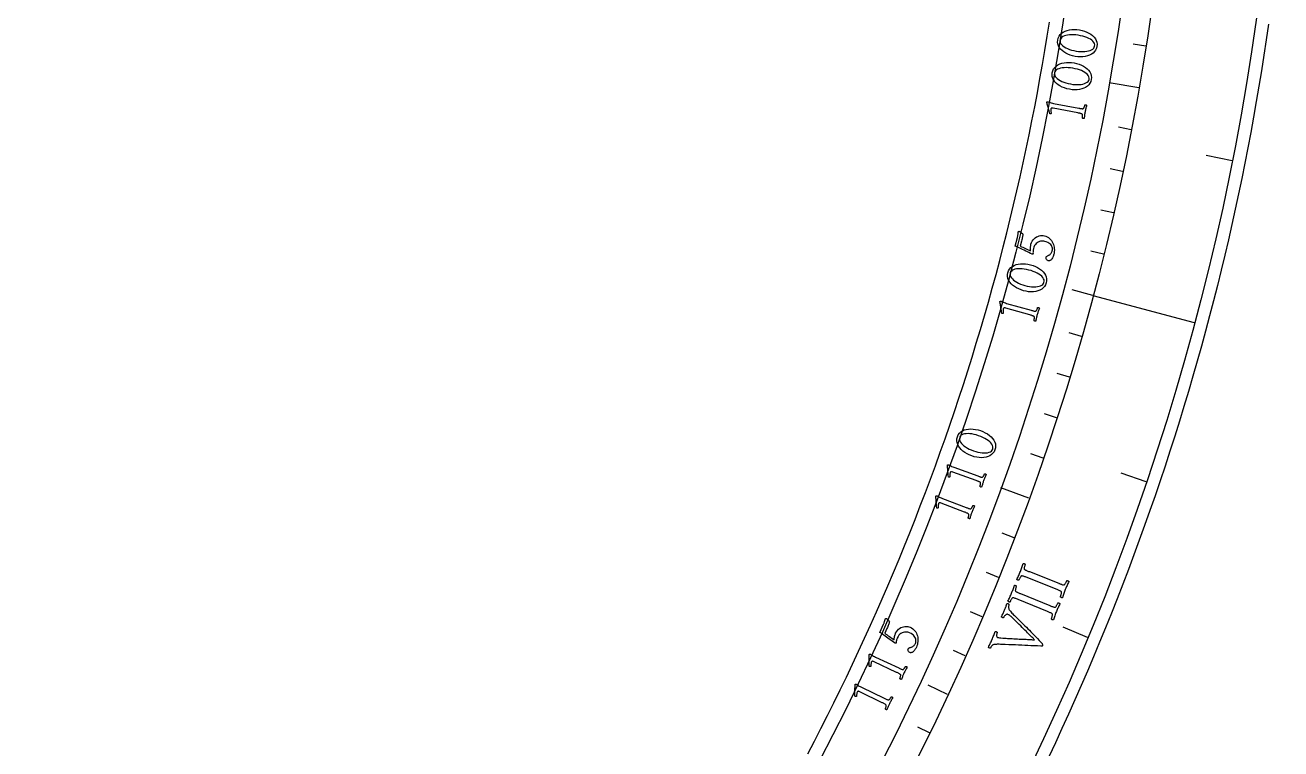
# Model space of a CAD drawing. Header units: millimetres. Extents: x -60 to 60, y -60 to 77.
# Drawn here: x 30.19 to 59.69, y -25.46 to -8.46 of the extents above; entities that cross this region are included whole.
import ezdxf

# ---------------------------------------------------------------- set-up
doc = ezdxf.new("R2010")
doc.units = ezdxf.units.MM
for name, color, linetype in [('CUT_INNER', 6, 'Continuous'), ('CUT_OUTER', 1, 'Continuous'), ('ENGRAVE', 7, 'Continuous'), ('ENGRAVE_FINE', 8, 'Continuous'), ('TEXT', 5, 'Continuous')]:
    doc.layers.add(name, color=color, linetype=linetype)

msp = doc.modelspace()

# ---------------------------------------------------------------- linework, layer by layer
at = {"layer": 'CUT_INNER'}
msp.add_lwpolyline([(48.5754, -25.5821), (48.7314, -25.2836), (48.8856, -24.9841), (49.038, -24.6837), (49.1885, -24.3823), (49.3372, -24.08), (49.4841, -23.7769), (49.629, -23.4728), (49.7721, -23.1678), (49.9133, -22.862), (50.0527, -22.5553), (50.1901, -22.2477), (50.3257, -21.9394), (50.4594, -21.6302), (50.5911, -21.3201), (50.721, -21.0093), (50.8489, -20.6977), (50.975, -20.3853), (51.0991, -20.0722), (51.2213, -19.7582), (51.3416, -19.4436), (51.4599, -19.1282), (51.5763, -18.8121), (51.6908, -18.4953), (51.8033, -18.1777), (51.9138, -17.8595), (52.0224, -17.5407), (52.1291, -17.2211), (52.2338, -16.9009), (52.3365, -16.5801), (52.4373, -16.2587), (52.536, -15.9366), (52.6328, -15.614), (52.7276, -15.2907), (52.8205, -14.9669), (52.9113, -14.6425), (53.0002, -14.3176), (53.087, -13.9921), (53.1719, -13.6661), (53.2547, -13.3396), (53.3356, -13.0126), (53.4144, -12.6851), (53.4912, -12.3571), (53.566, -12.0287), (53.6388, -11.6998), (53.7096, -11.3704), (53.7784, -11.0406), (53.8451, -10.7105), (53.9098, -10.3799), (53.9725, -10.0489), (54.0331, -9.7175), (54.0917, -9.3858), (54.1483, -9.0537), (54.2028, -8.7213), (54.2553, -8.3886)], dxfattribs=at)
at = {"layer": 'CUT_OUTER'}
msp.add_lwpolyline([(59.4035, -8.4395), (59.3506, -8.8038), (59.2955, -9.1678), (59.2381, -9.5315), (59.1785, -9.8948), (59.1167, -10.2577), (59.0526, -10.6203), (58.9863, -10.9824), (58.9178, -11.3441), (58.8471, -11.7054), (58.7742, -12.0663), (58.699, -12.4267), (58.6217, -12.7866), (58.5421, -13.1461), (58.4604, -13.505), (58.3764, -13.8635), (58.2902, -14.2214), (58.2019, -14.5788), (58.1113, -14.9357), (58.0186, -15.2919), (57.9237, -15.6476), (57.8266, -16.0028), (57.7273, -16.3573), (57.6258, -16.7112), (57.5222, -17.0645), (57.4164, -17.4171), (57.3085, -17.7691), (57.1984, -18.1204), (57.0861, -18.471), (56.9717, -18.8209), (56.8551, -19.1701), (56.7364, -19.5186), (56.6156, -19.8664), (56.4926, -20.2134), (56.3676, -20.5596), (56.2403, -20.9051), (56.111, -21.2498), (55.9796, -21.5937), (55.846, -21.9368), (55.7104, -22.279), (55.5726, -22.6204), (55.4328, -22.961), (55.2908, -23.3007), (55.1468, -23.6395), (55.0007, -23.9775), (54.8526, -24.3145), (54.7024, -24.6506), (54.5501, -24.9858), (54.3957, -25.32), (54.2394, -25.6533)], dxfattribs=at)
at = {"layer": 'ENGRAVE'}
for points in [[(56.3562, -9.9371), (55.6601, -9.8144)], [(55.2757, -14.8111), (54.788, -14.6804)], [(55.2757, -14.8111), (57.66, -15.4499)], [(53.7745, -19.5723), (53.1102, -19.3305)], [(51.864, -24.1846), (51.4064, -23.9712)]]:
    msp.add_lwpolyline(points, dxfattribs=at)
for radius in [59.694, 57.2256, 57.2256, 56.5187, 55.206]:
    msp.add_circle((0, 0), radius, dxfattribs=at)
at = {"layer": 'ENGRAVE_FINE'}
for points in [[(56.5211, -8.9521), (56.2218, -8.9047)], [(56.1742, -10.9192), (55.8768, -10.8614)], [(58.547, -11.6457), (57.9418, -11.5253)], [(55.9751, -11.8979), (55.6788, -11.8349)], [(55.7589, -12.873), (55.4637, -12.8048)], [(55.5258, -13.8441), (55.2318, -13.7708)], [(55.0088, -15.7735), (54.7176, -15.69)], [(54.7251, -16.7311), (54.4354, -16.6426)], [(54.4248, -17.6837), (54.1367, -17.5901)], [(54.1079, -18.6308), (53.8214, -18.5322)], [(56.526, -19.188), (55.9417, -18.9896)], [(53.4247, -20.5078), (53.1419, -20.3993)], [(53.0587, -21.4371), (52.7778, -21.3236)], [(52.6764, -22.3598), (52.3976, -22.2415)], [(55.1501, -22.8439), (54.5799, -22.6078)], [(52.2782, -23.2757), (52.0014, -23.1525)], [(51.434, -25.0861), (51.1617, -24.9533)]]:
    msp.add_lwpolyline(points, dxfattribs=at)
at = {"layer": 'TEXT'}
for points in [[(54.4522, -8.8109), (54.4638, -8.7636), (54.4827, -8.7215), (54.5087, -8.6845), (54.542, -8.6525), (54.5812, -8.6256), (54.6249, -8.6037), (54.6731, -8.5866), (54.7259, -8.5746), (54.7819, -8.5674), (54.8396, -8.565), (54.8992, -8.5675), (54.9604, -8.5747), (55.021, -8.5865), (55.0784, -8.6025), (55.1326, -8.6227), (55.1837, -8.647), (55.2302, -8.6752), (55.271, -8.7067), (55.3059, -8.7416), (55.3351, -8.7799), (55.3571, -8.821), (55.3705, -8.8647), (55.3753, -8.9109), (55.3715, -8.9597), (55.36, -9.0058), (55.3409, -9.0474), (55.3145, -9.0843), (55.2806, -9.1166), (55.2408, -9.144), (55.1966, -9.1665), (55.1479, -9.1839), (55.0948, -9.1963), (55.0386, -9.2037), (54.9808, -9.206), (54.9212, -9.2032), (54.86, -9.1953), (54.7996, -9.1828), (54.7424, -9.1662), (54.6883, -9.1455), (54.6376, -9.1208), (54.5913, -9.0923), (54.5509, -9.0606), (54.5165, -9.0256), (54.4878, -8.9873), (54.4663, -8.9464), (54.4532, -8.9034), (54.4485, -8.8582), (54.4522, -8.8109)], [(54.5059, -8.8122), (54.5047, -8.8413), (54.5107, -8.8695), (54.5238, -8.8968), (54.5442, -8.9231), (54.5706, -8.9481), (54.6021, -8.9714), (54.6386, -8.9931), (54.6802, -9.0131), (54.7258, -9.0311), (54.7745, -9.0466), (54.8261, -9.0596), (54.8809, -9.0701), (54.9355, -9.0776), (54.9883, -9.0819), (55.0393, -9.0828), (55.0885, -9.0804), (55.1347, -9.0749), (55.1765, -9.0665), (55.214, -9.0553), (55.2473, -9.0411), (55.275, -9.0241), (55.296, -9.0045), (55.3103, -8.9821), (55.318, -8.957), (55.3194, -8.9255), (55.3132, -8.8956), (55.2995, -8.8674), (55.2782, -8.8407), (55.2505, -8.8159), (55.2176, -8.7929), (55.1795, -8.7719), (55.1363, -8.7528), (55.0892, -8.7358), (55.0397, -8.7212), (54.9878, -8.7089), (54.9334, -8.6989), (54.8783, -8.6917), (54.8256, -8.6876), (54.7753, -8.6869), (54.7273, -8.6894), (54.6827, -8.6949), (54.6423, -8.7034), (54.6061, -8.7147), (54.5741, -8.7289), (54.5474, -8.7458), (54.5272, -8.7653), (54.5134, -8.7875), (54.5059, -8.8122)], [(54.3224, -9.5785), (54.3347, -9.5314), (54.3542, -9.4895), (54.3807, -9.4529), (54.4145, -9.4214), (54.454, -9.3951), (54.498, -9.3737), (54.5465, -9.3574), (54.5995, -9.3461), (54.6555, -9.3397), (54.7133, -9.3381), (54.7728, -9.3414), (54.834, -9.3495), (54.8944, -9.3622), (54.9515, -9.379), (55.0055, -9.3999), (55.0561, -9.425), (55.1023, -9.4538), (55.1426, -9.4859), (55.1771, -9.5213), (55.2057, -9.5599), (55.2271, -9.6014), (55.2399, -9.6453), (55.244, -9.6916), (55.2396, -9.7402), (55.2273, -9.7862), (55.2077, -9.8275), (55.1808, -9.8641), (55.1465, -9.8959), (55.1063, -9.9228), (55.0617, -9.9446), (55.0128, -9.9613), (54.9595, -9.973), (54.9033, -9.9796), (54.8454, -9.981), (54.7859, -9.9774), (54.7248, -9.9686), (54.6645, -9.9553), (54.6075, -9.9379), (54.5538, -9.9165), (54.5034, -9.891), (54.4576, -9.8618), (54.4176, -9.8295), (54.3837, -9.7941), (54.3556, -9.7554), (54.3347, -9.7142), (54.3222, -9.671), (54.3181, -9.6258), (54.3224, -9.5785)], [(54.3762, -9.5805), (54.3745, -9.6097), (54.3801, -9.638), (54.3929, -9.6654), (54.4128, -9.692), (54.4389, -9.7173), (54.47, -9.7411), (54.5062, -9.7633), (54.5475, -9.7839), (54.5929, -9.8025), (54.6413, -9.8187), (54.6928, -9.8324), (54.7474, -9.8437), (54.8019, -9.852), (54.8546, -9.857), (54.9056, -9.8587), (54.9549, -9.857), (55.0011, -9.8521), (55.0431, -9.8443), (55.0807, -9.8336), (55.1142, -9.8199), (55.1421, -9.8033), (55.1634, -9.784), (55.1781, -9.7618), (55.186, -9.7368), (55.1879, -9.7054), (55.1822, -9.6754), (55.1688, -9.6469), (55.1479, -9.62), (55.1206, -9.5948), (55.088, -9.5714), (55.0502, -9.5498), (55.0072, -9.5301), (54.9604, -9.5124), (54.9111, -9.4971), (54.8594, -9.4841), (54.8052, -9.4734), (54.7502, -9.4653), (54.6975, -9.4605), (54.6472, -9.4591), (54.5992, -9.4609), (54.5545, -9.4658), (54.514, -9.4737), (54.4776, -9.4845), (54.4455, -9.4982), (54.4186, -9.5148), (54.398, -9.534), (54.3839, -9.5559), (54.3762, -9.5805)], [(54.9209, -10.5231), (54.3465, -10.413), (54.3324, -10.4107), (54.3204, -10.4097), (54.3106, -10.4099), (54.3031, -10.4114), (54.2973, -10.4143), (54.2927, -10.4186), (54.2893, -10.4243), (54.2872, -10.4315), (54.2861, -10.4406), (54.286, -10.4522), (54.2869, -10.4662), (54.2887, -10.4826), (54.2909, -10.4992), (54.293, -10.5137), (54.2951, -10.5261), (54.2971, -10.5365), (54.2906, -10.5411), (54.2839, -10.544), (54.277, -10.5452), (54.2698, -10.5447), (54.2698, -10.5447), (54.2695, -10.5446), (54.269, -10.5445), (54.2684, -10.5444), (54.2658, -10.5437), (54.2638, -10.5428), (54.2624, -10.5416), (54.2617, -10.5401), (54.2541, -10.5089), (54.2464, -10.478), (54.2385, -10.4473), (54.2304, -10.4169), (54.2227, -10.3879), (54.2156, -10.3615), (54.2093, -10.3376), (54.2037, -10.3163), (54.1991, -10.2988), (54.1959, -10.286), (54.194, -10.2781), (54.1935, -10.2749), (54.194, -10.272), (54.1952, -10.2688), (54.1974, -10.2664), (54.2005, -10.2646), (54.2046, -10.2636), (54.2091, -10.2631), (54.2131, -10.2626), (54.2168, -10.2623), (54.22, -10.2621), (54.2222, -10.2629), (54.2287, -10.2652), (54.2394, -10.2691), (54.2546, -10.2746), (54.2738, -10.2808), (54.2968, -10.2871), (54.3238, -10.2933), (54.3546, -10.2995), (54.9423, -10.4109), (54.958, -10.4138), (54.9733, -10.4165), (54.9879, -10.4191), (55.0021, -10.4214), (55.0154, -10.4232), (55.0276, -10.4242), (55.0386, -10.4242), (55.0484, -10.4234), (55.0524, -10.4216), (55.0567, -10.4178), (55.0611, -10.4119), (55.0657, -10.404), (55.0702, -10.3948), (55.0743, -10.3854), (55.078, -10.3755), (55.0812, -10.3653), (55.084, -10.3557), (55.0863, -10.3475), (55.088, -10.3409), (55.0891, -10.3358), (55.0929, -10.3344), (55.0977, -10.3338), (55.1035, -10.3338), (55.1104, -10.3345), (55.1171, -10.3358), (55.1226, -10.3377), (55.1268, -10.3402), (55.1298, -10.3434), (55.1244, -10.3646), (55.1192, -10.3849), (55.1142, -10.4043), (55.1096, -10.4229), (55.1051, -10.4413), (55.1007, -10.4606), (55.0965, -10.4806), (55.0924, -10.5014), (55.0887, -10.5214), (55.0855, -10.5406), (55.0827, -10.5589), (55.0803, -10.5763), (55.0781, -10.594), (55.0757, -10.613), (55.0732, -10.6332), (55.0705, -10.6548), (55.0665, -10.6566), (55.0617, -10.6574), (55.0559, -10.6572), (55.0491, -10.6559), (55.0425, -10.654), (55.0371, -10.6519), (55.0328, -10.6495), (55.0298, -10.6469), (55.0306, -10.6417), (55.0315, -10.6349), (55.0324, -10.6265), (55.0334, -10.6165), (55.0341, -10.6058), (55.0343, -10.5953), (55.0339, -10.585), (55.0331, -10.5748), (55.0317, -10.5659), (55.0297, -10.5591), (55.0271, -10.5544), (55.0239, -10.5519), (55.0151, -10.5475), (55.0049, -10.5433), (54.9933, -10.5395), (54.9803, -10.536), (54.9663, -10.5326), (54.9518, -10.5294), (54.9366, -10.5262), (54.9209, -10.5231)], [(53.8215, -13.6103), (53.8339, -13.571), (53.8502, -13.5361), (53.8703, -13.5054), (53.8943, -13.479), (53.921, -13.4566), (53.9493, -13.4382), (53.9792, -13.4236), (54.0107, -13.4129), (54.0427, -13.4063), (54.0742, -13.4036), (54.1052, -13.405), (54.1356, -13.4104), (54.1702, -13.4211), (54.2022, -13.4351), (54.2314, -13.4526), (54.258, -13.4736), (54.2819, -13.4973), (54.3029, -13.523), (54.3212, -13.5507), (54.3367, -13.5804), (54.3494, -13.6116), (54.3592, -13.6437), (54.3662, -13.6767), (54.3704, -13.7107), (54.3717, -13.745), (54.3703, -13.779), (54.3661, -13.8127), (54.359, -13.846), (54.3548, -13.8604), (54.3492, -13.8763), (54.3421, -13.8937), (54.3336, -13.9125), (54.324, -13.9313), (54.3134, -13.9489), (54.3019, -13.9652), (54.2895, -13.9802), (54.2858, -13.9827), (54.2805, -13.9856), (54.2735, -13.9888), (54.265, -13.9923), (54.2557, -13.9953), (54.2466, -13.9968), (54.2377, -13.9968), (54.229, -13.9953), (54.215, -13.9905), (54.2029, -13.9838), (54.1929, -13.9752), (54.1849, -13.9648), (54.1791, -13.9534), (54.1759, -13.942), (54.1751, -13.9305), (54.1768, -13.919), (54.1817, -13.9058), (54.1889, -13.8948), (54.1986, -13.886), (54.2106, -13.8794), (54.2236, -13.8739), (54.2359, -13.8681), (54.2476, -13.862), (54.2587, -13.8557), (54.2707, -13.8475), (54.2814, -13.8379), (54.2909, -13.827), (54.299, -13.8146), (54.306, -13.8015), (54.312, -13.7882), (54.317, -13.7747), (54.321, -13.7611), (54.3244, -13.742), (54.3253, -13.7222), (54.3236, -13.7016), (54.3193, -13.6802), (54.3118, -13.6588), (54.3005, -13.6381), (54.2854, -13.6181), (54.2665, -13.5988), (54.2432, -13.5809), (54.2151, -13.5653), (54.1822, -13.5519), (54.1444, -13.5407), (54.1215, -13.5365), (54.0976, -13.5349), (54.0724, -13.536), (54.0462, -13.5398), (54.0198, -13.5468), (53.9944, -13.5575), (53.97, -13.5719), (53.9465, -13.5901), (53.9251, -13.6128), (53.9068, -13.6406), (53.8918, -13.6736), (53.8798, -13.7118), (53.8771, -13.7243), (53.8746, -13.739), (53.8725, -13.7558), (53.8706, -13.7749), (53.8694, -13.7937), (53.8691, -13.8099), (53.8698, -13.8235), (53.8714, -13.8345), (53.8704, -13.8365), (53.8687, -13.8382), (53.8662, -13.8396), (53.8629, -13.8407), (53.8592, -13.8414), (53.8556, -13.8416), (53.852, -13.8414), (53.8484, -13.8407), (53.8109, -13.8227), (53.7735, -13.8048), (53.7361, -13.7868), (53.6987, -13.7688), (53.6619, -13.7512), (53.6263, -13.7342), (53.5921, -13.7178), (53.5591, -13.702), (53.5282, -13.6874), (53.5003, -13.6743), (53.4753, -13.6629), (53.4532, -13.653), (53.505, -13.4487), (53.5084, -13.4344), (53.5115, -13.4198), (53.5142, -13.4049), (53.5167, -13.3898), (53.5188, -13.3751), (53.5205, -13.3617), (53.5218, -13.3495), (53.5226, -13.3385), (53.5232, -13.3294), (53.5237, -13.3229), (53.5239, -13.319), (53.524, -13.3177), (53.5269, -13.3148), (53.5296, -13.3121), (53.532, -13.3097), (53.5342, -13.3074), (53.5363, -13.3057), (53.5387, -13.3046), (53.5413, -13.3042), (53.544, -13.3046), (53.547, -13.3057), (53.5514, -13.3078), (53.5575, -13.3109), (53.5651, -13.3151), (53.5736, -13.3202), (53.5824, -13.3258), (53.5916, -13.3322), (53.601, -13.3392), (53.6103, -13.3466), (53.6186, -13.3543), (53.6262, -13.3623), (53.6329, -13.3705), (53.6306, -13.3858), (53.628, -13.4025), (53.625, -13.4207), (53.6216, -13.4402), (53.6176, -13.4614), (53.6129, -13.4842), (53.6073, -13.5087), (53.6008, -13.5348), (53.5713, -13.6514), (53.6014, -13.6658), (53.6317, -13.6802), (53.6624, -13.6947), (53.6933, -13.709), (53.724, -13.7234), (53.7538, -13.7376), (53.7829, -13.7517), (53.811, -13.7657), (53.8095, -13.7489), (53.8089, -13.73), (53.8093, -13.709), (53.8108, -13.6858), (53.8129, -13.663), (53.8154, -13.6427), (53.8183, -13.6252), (53.8215, -13.6103)], [(53.2809, -14.2766), (53.2972, -14.2307), (53.3203, -14.1907), (53.3499, -14.1565), (53.3863, -14.1281), (53.428, -14.1053), (53.4737, -14.0879), (53.5234, -14.0758), (53.5771, -14.0692), (53.6335, -14.0677), (53.6912, -14.0712), (53.7502, -14.0796), (53.8104, -14.0931), (53.8695, -14.1109), (53.925, -14.1326), (53.9769, -14.1582), (54.0252, -14.1876), (54.0686, -14.2203), (54.106, -14.2558), (54.1373, -14.2941), (54.1624, -14.335), (54.1801, -14.3782), (54.189, -14.4231), (54.1891, -14.4695), (54.1804, -14.5176), (54.1643, -14.5624), (54.1411, -14.6018), (54.1111, -14.6359), (54.0741, -14.6645), (54.0318, -14.6878), (53.9855, -14.7057), (53.9353, -14.7181), (53.8812, -14.7251), (53.8246, -14.7267), (53.7668, -14.7231), (53.7078, -14.7143), (53.6477, -14.7003), (53.5888, -14.6818), (53.5336, -14.6595), (53.482, -14.6334), (53.4339, -14.6036), (53.3908, -14.5706), (53.3539, -14.535), (53.3231, -14.4967), (53.2985, -14.4557), (53.2813, -14.4128), (53.2726, -14.3687), (53.2724, -14.3233), (53.2809, -14.2766)], [(53.3342, -14.2833), (53.3301, -14.3122), (53.3332, -14.3408), (53.3435, -14.3693), (53.361, -14.3975), (53.3848, -14.425), (53.4138, -14.4514), (53.4479, -14.4767), (53.4872, -14.5008), (53.5308, -14.5233), (53.5776, -14.5436), (53.6277, -14.5618), (53.6811, -14.5778), (53.7347, -14.5909), (53.7868, -14.6004), (53.8375, -14.6065), (53.8867, -14.6091), (53.9331, -14.6083), (53.9756, -14.6042), (54.0141, -14.5968), (54.0486, -14.5861), (54.0779, -14.572), (54.1008, -14.5545), (54.1173, -14.5337), (54.1274, -14.5096), (54.132, -14.4784), (54.1289, -14.448), (54.1181, -14.4185), (54.0996, -14.3899), (54.0746, -14.3623), (54.0442, -14.3362), (54.0084, -14.3114), (53.9673, -14.288), (53.9222, -14.2664), (53.8745, -14.2468), (53.824, -14.2293), (53.771, -14.2139), (53.7169, -14.2011), (53.6648, -14.1917), (53.6148, -14.1859), (53.5669, -14.1835), (53.5219, -14.1845), (53.4809, -14.1888), (53.4437, -14.1964), (53.4104, -14.2073), (53.3822, -14.2215), (53.3601, -14.2388), (53.3441, -14.2594), (53.3342, -14.2833)], [(53.7948, -15.2697), (53.2322, -15.11), (53.2182, -15.1065), (53.2064, -15.1044), (53.1967, -15.1038), (53.189, -15.1046), (53.183, -15.107), (53.178, -15.1108), (53.1742, -15.1163), (53.1714, -15.1233), (53.1696, -15.1323), (53.1685, -15.1438), (53.1681, -15.1578), (53.1685, -15.1743), (53.1692, -15.191), (53.1701, -15.2056), (53.1711, -15.2182), (53.1721, -15.2287), (53.1653, -15.2328), (53.1584, -15.2351), (53.1514, -15.2356), (53.1443, -15.2345), (53.1442, -15.2344), (53.1439, -15.2344), (53.1435, -15.2342), (53.1429, -15.2341), (53.1403, -15.2332), (53.1385, -15.232), (53.1372, -15.2307), (53.1366, -15.2292), (53.1317, -15.1975), (53.1267, -15.166), (53.1216, -15.1347), (53.1162, -15.1037), (53.111, -15.0742), (53.1062, -15.0472), (53.102, -15.0229), (53.0983, -15.0012), (53.0953, -14.9833), (53.0932, -14.9703), (53.092, -14.9623), (53.0917, -14.9591), (53.0925, -14.9563), (53.094, -14.9532), (53.0963, -14.9509), (53.0996, -14.9494), (53.1038, -14.9488), (53.1083, -14.9487), (53.1124, -14.9486), (53.116, -14.9486), (53.1193, -14.9486), (53.1214, -14.9496), (53.1276, -14.9525), (53.138, -14.9573), (53.1526, -14.9641), (53.1712, -14.972), (53.1937, -14.9802), (53.2199, -14.9887), (53.2501, -14.9976), (53.8259, -15.1598), (53.8413, -15.1641), (53.8562, -15.1681), (53.8706, -15.1719), (53.8845, -15.1755), (53.8976, -15.1785), (53.9096, -15.1805), (53.9206, -15.1815), (53.9305, -15.1815), (53.9346, -15.1801), (53.9392, -15.1766), (53.9441, -15.1712), (53.9494, -15.1637), (53.9546, -15.155), (53.9595, -15.1459), (53.9641, -15.1364), (53.9682, -15.1265), (53.9719, -15.1172), (53.9748, -15.1092), (53.9771, -15.1028), (53.9786, -15.0978), (53.9825, -15.0968), (53.9874, -15.0965), (53.9932, -15.0971), (54, -15.0983), (54.0066, -15.1002), (54.0118, -15.1026), (54.0158, -15.1055), (54.0185, -15.1089), (54.0113, -15.1296), (54.0043, -15.1494), (53.9977, -15.1683), (53.9914, -15.1863), (53.9854, -15.2043), (53.9793, -15.2231), (53.9734, -15.2427), (53.9675, -15.263), (53.9621, -15.2827), (53.9572, -15.3015), (53.9528, -15.3195), (53.9489, -15.3367), (53.9452, -15.3541), (53.9412, -15.3727), (53.9369, -15.3927), (53.9323, -15.4139), (53.9282, -15.4154), (53.9233, -15.4158), (53.9175, -15.4151), (53.9109, -15.4132), (53.9045, -15.4108), (53.8993, -15.4082), (53.8953, -15.4054), (53.8924, -15.4025), (53.8937, -15.3974), (53.8952, -15.3908), (53.8969, -15.3825), (53.8987, -15.3726), (53.9003, -15.362), (53.9014, -15.3515), (53.902, -15.3412), (53.902, -15.3311), (53.9014, -15.322), (53.9, -15.315), (53.8979, -15.3102), (53.8949, -15.3074), (53.8865, -15.3022), (53.8766, -15.2972), (53.8654, -15.2924), (53.8528, -15.2877), (53.8392, -15.2832), (53.825, -15.2787), (53.8102, -15.2742), (53.7948, -15.2697)], [(52.0949, -18.1326), (52.1146, -18.088), (52.1405, -18.0498), (52.1726, -18.0179), (52.2109, -17.9922), (52.2541, -17.9725), (52.301, -17.9585), (52.3515, -17.9501), (52.4056, -17.9474), (52.4619, -17.95), (52.5192, -17.9577), (52.5774, -17.9704), (52.6365, -17.9882), (52.6941, -18.0104), (52.7479, -18.0361), (52.7977, -18.0654), (52.8438, -18.0982), (52.8847, -18.134), (52.9194, -18.1722), (52.9477, -18.2126), (52.9698, -18.2553), (52.9843, -18.2997), (52.9899, -18.345), (52.9867, -18.3914), (52.9745, -18.4387), (52.9551, -18.4822), (52.9291, -18.5198), (52.8967, -18.5516), (52.8577, -18.5775), (52.8137, -18.5976), (52.7663, -18.612), (52.7153, -18.6207), (52.6609, -18.6237), (52.6043, -18.6212), (52.5469, -18.6134), (52.4888, -18.6003), (52.4298, -18.5819), (52.3725, -18.5592), (52.319, -18.5329), (52.2694, -18.5031), (52.2237, -18.4699), (52.1831, -18.4338), (52.1488, -18.3956), (52.121, -18.3551), (52.0994, -18.3125), (52.0854, -18.2685), (52.0799, -18.2238), (52.0831, -18.1785), (52.0949, -18.1326)], [(52.1477, -18.1432), (52.1414, -18.1717), (52.1424, -18.2005), (52.1506, -18.2296), (52.166, -18.259), (52.1877, -18.2882), (52.2147, -18.3167), (52.2469, -18.3443), (52.2844, -18.3713), (52.3262, -18.3969), (52.3714, -18.4206), (52.42, -18.4424), (52.4721, -18.4623), (52.5246, -18.4792), (52.5758, -18.4925), (52.6259, -18.5023), (52.6748, -18.5085), (52.7212, -18.5111), (52.7639, -18.5101), (52.8028, -18.5055), (52.838, -18.4973), (52.8682, -18.4854), (52.8923, -18.4697), (52.9103, -18.4502), (52.9222, -18.4268), (52.9291, -18.396), (52.9282, -18.3655), (52.9196, -18.3353), (52.9032, -18.3054), (52.8802, -18.2761), (52.8518, -18.2478), (52.818, -18.2205), (52.7787, -18.1941), (52.7353, -18.1693), (52.6891, -18.1462), (52.6401, -18.1251), (52.5883, -18.1059), (52.5353, -18.0891), (52.4841, -18.076), (52.4346, -18.0665), (52.387, -18.0607), (52.3421, -18.0584), (52.3008, -18.0597), (52.2632, -18.0645), (52.2292, -18.073), (52.2, -18.085), (52.1767, -18.1007), (52.1593, -18.1201), (52.1477, -18.1432)], [(52.5349, -19.1606), (51.9854, -18.9602), (51.9718, -18.9557), (51.9602, -18.9528), (51.9505, -18.9514), (51.9428, -18.9517), (51.9366, -18.9536), (51.9314, -18.9571), (51.9272, -18.9622), (51.9239, -18.969), (51.9214, -18.9778), (51.9195, -18.9892), (51.9181, -19.0032), (51.9172, -19.0196), (51.9167, -19.0364), (51.9165, -19.051), (51.9166, -19.0636), (51.9169, -19.0742), (51.9098, -19.0778), (51.9027, -19.0796), (51.8957, -19.0796), (51.8887, -19.0779), (51.8886, -19.0779), (51.8884, -19.0778), (51.8879, -19.0776), (51.8873, -19.0774), (51.8849, -19.0763), (51.8831, -19.0751), (51.8819, -19.0737), (51.8814, -19.0721), (51.8789, -19.0401), (51.8762, -19.0083), (51.8733, -18.9768), (51.8702, -18.9455), (51.8672, -18.9156), (51.8644, -18.8884), (51.862, -18.8639), (51.8599, -18.842), (51.8582, -18.8239), (51.857, -18.8108), (51.8564, -18.8026), (51.8564, -18.7994), (51.8574, -18.7967), (51.8591, -18.7937), (51.8616, -18.7916), (51.865, -18.7904), (51.8692, -18.7901), (51.8737, -18.7902), (51.8778, -18.7905), (51.8814, -18.7907), (51.8847, -18.791), (51.8867, -18.7921), (51.8927, -18.7955), (51.9027, -18.801), (51.9168, -18.8089), (51.9347, -18.8181), (51.9565, -18.8279), (51.9821, -18.8384), (52.0115, -18.8494), (52.5739, -19.0532), (52.589, -19.0587), (52.6036, -19.0638), (52.6176, -19.0687), (52.6312, -19.0732), (52.6441, -19.0771), (52.656, -19.08), (52.6668, -19.0818), (52.6767, -19.0826), (52.6809, -19.0815), (52.6857, -19.0783), (52.691, -19.0732), (52.6968, -19.0662), (52.7027, -19.0579), (52.7083, -19.0492), (52.7135, -19.04), (52.7183, -19.0305), (52.7227, -19.0214), (52.7262, -19.0137), (52.7289, -19.0074), (52.7308, -19.0025), (52.7348, -19.0019), (52.7396, -19.002), (52.7454, -19.0029), (52.752, -19.0047), (52.7585, -19.007), (52.7636, -19.0098), (52.7673, -19.013), (52.7698, -19.0166), (52.761, -19.0367), (52.7527, -19.0559), (52.7447, -19.0743), (52.7371, -19.0918), (52.7297, -19.1093), (52.7224, -19.1276), (52.715, -19.1467), (52.7076, -19.1666), (52.7008, -19.1858), (52.6945, -19.2042), (52.6888, -19.2218), (52.6837, -19.2386), (52.6787, -19.2557), (52.6733, -19.2741), (52.6676, -19.2936), (52.6615, -19.3145), (52.6573, -19.3157), (52.6524, -19.3157), (52.6467, -19.3145), (52.6402, -19.3122), (52.634, -19.3093), (52.629, -19.3063), (52.6252, -19.3033), (52.6226, -19.3002), (52.6242, -19.2952), (52.6262, -19.2887), (52.6284, -19.2805), (52.631, -19.2708), (52.6334, -19.2604), (52.6352, -19.25), (52.6366, -19.2398), (52.6374, -19.2296), (52.6374, -19.2206), (52.6365, -19.2135), (52.6347, -19.2085), (52.632, -19.2055), (52.6239, -19.1997), (52.6145, -19.194), (52.6037, -19.1884), (52.5914, -19.1828), (52.5782, -19.1773), (52.5643, -19.1717), (52.5499, -19.1662), (52.5349, -19.1606)], [(52.2592, -19.9001), (51.7127, -19.692), (51.6991, -19.6873), (51.6875, -19.6842), (51.6779, -19.6827), (51.6702, -19.6829), (51.664, -19.6847), (51.6587, -19.6881), (51.6544, -19.6932), (51.651, -19.6999), (51.6484, -19.7087), (51.6463, -19.7201), (51.6447, -19.734), (51.6436, -19.7505), (51.6429, -19.7672), (51.6425, -19.7818), (51.6424, -19.7945), (51.6425, -19.805), (51.6354, -19.8085), (51.6283, -19.8102), (51.6212, -19.8101), (51.6143, -19.8083), (51.6142, -19.8083), (51.614, -19.8082), (51.6135, -19.808), (51.6129, -19.8078), (51.6105, -19.8067), (51.6087, -19.8054), (51.6075, -19.804), (51.6071, -19.8024), (51.605, -19.7704), (51.6028, -19.7386), (51.6003, -19.707), (51.5977, -19.6756), (51.5951, -19.6457), (51.5927, -19.6185), (51.5906, -19.5939), (51.5888, -19.572), (51.5873, -19.5539), (51.5864, -19.5407), (51.5859, -19.5326), (51.5859, -19.5294), (51.587, -19.5267), (51.5887, -19.5237), (51.5912, -19.5217), (51.5946, -19.5205), (51.5989, -19.5202), (51.6034, -19.5205), (51.6074, -19.5207), (51.6111, -19.521), (51.6143, -19.5214), (51.6163, -19.5225), (51.6223, -19.526), (51.6322, -19.5317), (51.6462, -19.5397), (51.664, -19.5492), (51.6856, -19.5593), (51.7111, -19.5701), (51.7403, -19.5816), (52.2998, -19.7933), (52.3148, -19.799), (52.3293, -19.8043), (52.3433, -19.8093), (52.3568, -19.8141), (52.3696, -19.8182), (52.3814, -19.8213), (52.3923, -19.8232), (52.4021, -19.8241), (52.4064, -19.823), (52.4112, -19.82), (52.4166, -19.815), (52.4225, -19.808), (52.4285, -19.7998), (52.4342, -19.7911), (52.4395, -19.7821), (52.4445, -19.7726), (52.449, -19.7636), (52.4526, -19.756), (52.4554, -19.7497), (52.4573, -19.7448), (52.4613, -19.7442), (52.4662, -19.7444), (52.472, -19.7454), (52.4786, -19.7473), (52.485, -19.7497), (52.49, -19.7526), (52.4938, -19.7558), (52.4961, -19.7595), (52.4871, -19.7794), (52.4785, -19.7985), (52.4702, -19.8168), (52.4624, -19.8342), (52.4548, -19.8516), (52.4472, -19.8698), (52.4395, -19.8888), (52.4319, -19.9085), (52.4248, -19.9276), (52.4182, -19.9459), (52.4123, -19.9635), (52.407, -19.9803), (52.4017, -19.9973), (52.3961, -20.0155), (52.3901, -20.035), (52.3837, -20.0558), (52.3795, -20.0569), (52.3745, -20.0569), (52.3688, -20.0556), (52.3624, -20.0532), (52.3563, -20.0502), (52.3513, -20.0472), (52.3475, -20.0441), (52.3449, -20.041), (52.3467, -20.036), (52.3487, -20.0295), (52.3511, -20.0214), (52.3538, -20.0117), (52.3563, -20.0013), (52.3583, -19.9909), (52.3598, -19.9807), (52.3607, -19.9706), (52.3609, -19.9615), (52.3601, -19.9545), (52.3584, -19.9494), (52.3557, -19.9464), (52.3477, -19.9405), (52.3384, -19.9346), (52.3276, -19.9288), (52.3154, -19.9231), (52.3023, -19.9174), (52.2885, -19.9117), (52.2742, -19.9059), (52.2592, -19.9001)], [(53.5719, -21.2961), (53.5811, -21.2725), (53.5898, -21.2492), (53.5981, -21.226), (53.606, -21.203), (53.6137, -21.1799), (53.6218, -21.1563), (53.6301, -21.1322), (53.6388, -21.1077), (53.6438, -21.1064), (53.6497, -21.1066), (53.6565, -21.1081), (53.6642, -21.1111), (53.6716, -21.1148), (53.6775, -21.1185), (53.682, -21.1222), (53.6851, -21.1259), (53.6829, -21.1319), (53.6803, -21.14), (53.6771, -21.1503), (53.6734, -21.1628), (53.6698, -21.1762), (53.6666, -21.1893), (53.6638, -21.2021), (53.6616, -21.2147), (53.6603, -21.226), (53.6607, -21.2351), (53.6626, -21.2419), (53.6661, -21.2466), (53.6741, -21.2523), (53.6836, -21.258), (53.6945, -21.2637), (53.7068, -21.2694), (53.7202, -21.2751), (53.7342, -21.2809), (53.7489, -21.2869), (53.7643, -21.2931), (53.7668, -21.2941), (53.7692, -21.295), (53.7717, -21.296), (53.7742, -21.297), (53.7767, -21.298), (53.7791, -21.299), (53.7816, -21.2999), (53.7841, -21.3009), (54.473, -21.5737), (54.4754, -21.5747), (54.4779, -21.5757), (54.4804, -21.5767), (54.4829, -21.5777), (54.4854, -21.5786), (54.4878, -21.5796), (54.4903, -21.5806), (54.4928, -21.5816), (54.5081, -21.5876), (54.5228, -21.5932), (54.5368, -21.5985), (54.5501, -21.6033), (54.5626, -21.6075), (54.5742, -21.6107), (54.5848, -21.6129), (54.5945, -21.6142), (54.5997, -21.6129), (54.6057, -21.609), (54.6124, -21.6026), (54.6199, -21.5935), (54.6276, -21.5829), (54.635, -21.5717), (54.642, -21.5598), (54.6487, -21.5473), (54.6546, -21.5355), (54.6594, -21.5256), (54.663, -21.5177), (54.6655, -21.5117), (54.6703, -21.5111), (54.6762, -21.5114), (54.6831, -21.5127), (54.691, -21.515), (54.6986, -21.5181), (54.7046, -21.5216), (54.709, -21.5256), (54.7118, -21.53), (54.7005, -21.554), (54.6895, -21.5776), (54.6788, -21.6007), (54.6683, -21.6233), (54.6582, -21.6458), (54.6481, -21.6688), (54.6383, -21.6923), (54.6287, -21.7161), (54.6195, -21.7395), (54.6106, -21.7633), (54.6019, -21.7873), (54.5934, -21.8117), (54.5851, -21.8364), (54.5767, -21.8613), (54.5683, -21.8865), (54.56, -21.9119), (54.5549, -21.9132), (54.549, -21.913), (54.5422, -21.9114), (54.5346, -21.9084), (54.5272, -21.9047), (54.5213, -21.9009), (54.5168, -21.8971), (54.5138, -21.8933), (54.5161, -21.8873), (54.5189, -21.879), (54.5222, -21.8686), (54.526, -21.8559), (54.5297, -21.8422), (54.5328, -21.8286), (54.5353, -21.8151), (54.5371, -21.8017), (54.538, -21.7897), (54.5375, -21.7805), (54.5357, -21.7739), (54.5326, -21.7701), (54.5231, -21.7629), (54.5119, -21.7559), (54.499, -21.749), (54.4844, -21.7422), (54.4685, -21.7355), (54.452, -21.7286), (54.4349, -21.7216), (54.417, -21.7144), (53.7289, -21.4398), (53.711, -21.4327), (53.6935, -21.4259), (53.6766, -21.4195), (53.6601, -21.4133), (53.6445, -21.4079), (53.6301, -21.4039), (53.617, -21.4012), (53.6052, -21.3999), (53.5997, -21.4002), (53.5937, -21.4035), (53.5872, -21.4099), (53.5802, -21.4192), (53.5731, -21.4302), (53.5662, -21.4417), (53.5595, -21.4536), (53.5529, -21.4659), (53.547, -21.4774), (53.5423, -21.4871), (53.5386, -21.4948), (53.5361, -21.5007), (53.5313, -21.5013), (53.5255, -21.5009), (53.5186, -21.4995), (53.5107, -21.4971), (53.5031, -21.494), (53.4971, -21.4905), (53.4927, -21.4865), (53.4899, -21.4821), (53.5006, -21.4582), (53.5112, -21.4345), (53.5218, -21.4111), (53.5325, -21.3878), (53.543, -21.3648), (53.553, -21.3418), (53.5627, -21.3189), (53.5719, -21.2961)], [(53.3649, -21.8096), (53.3743, -21.7861), (53.3833, -21.7629), (53.3918, -21.7398), (53.3999, -21.7169), (53.4078, -21.6939), (53.4161, -21.6703), (53.4247, -21.6463), (53.4336, -21.6219), (53.4386, -21.6207), (53.4446, -21.6209), (53.4513, -21.6225), (53.459, -21.6255), (53.4663, -21.6293), (53.4722, -21.633), (53.4767, -21.6368), (53.4797, -21.6405), (53.4775, -21.6465), (53.4747, -21.6546), (53.4715, -21.6649), (53.4677, -21.6773), (53.4639, -21.6907), (53.4606, -21.7037), (53.4577, -21.7165), (53.4553, -21.7291), (53.454, -21.7403), (53.4542, -21.7494), (53.4561, -21.7563), (53.4596, -21.7611), (53.4675, -21.7669), (53.4769, -21.7726), (53.4878, -21.7784), (53.5, -21.7842), (53.5134, -21.79), (53.5274, -21.796), (53.542, -21.8022), (53.5573, -21.8084), (53.5598, -21.8095), (53.5622, -21.8105), (53.5647, -21.8115), (53.5672, -21.8125), (53.5696, -21.8135), (53.5721, -21.8145), (53.5746, -21.8155), (53.577, -21.8165), (54.2633, -22.0959), (54.2657, -22.0969), (54.2682, -22.0979), (54.2707, -22.0989), (54.2731, -22.0999), (54.2756, -22.1009), (54.2781, -22.1019), (54.2805, -22.1029), (54.283, -22.104), (54.2983, -22.1101), (54.3129, -22.1159), (54.3268, -22.1213), (54.3401, -22.1262), (54.3526, -22.1305), (54.3641, -22.1338), (54.3747, -22.1362), (54.3844, -22.1375), (54.3896, -22.1363), (54.3956, -22.1325), (54.4024, -22.1261), (54.41, -22.1171), (54.4178, -22.1066), (54.4253, -22.0954), (54.4324, -22.0836), (54.4392, -22.0712), (54.4452, -22.0594), (54.4501, -22.0496), (54.4538, -22.0417), (54.4564, -22.0358), (54.4612, -22.0351), (54.4671, -22.0355), (54.4739, -22.0369), (54.4818, -22.0393), (54.4894, -22.0424), (54.4954, -22.046), (54.4998, -22.05), (54.5025, -22.0544), (54.491, -22.0784), (54.4797, -22.1018), (54.4688, -22.1248), (54.4581, -22.1473), (54.4477, -22.1698), (54.4375, -22.1927), (54.4275, -22.216), (54.4176, -22.2398), (54.4082, -22.2631), (54.3991, -22.2867), (54.3901, -22.3107), (54.3814, -22.335), (54.3728, -22.3596), (54.3642, -22.3845), (54.3556, -22.4095), (54.347, -22.4349), (54.342, -22.4361), (54.336, -22.4359), (54.3293, -22.4342), (54.3217, -22.4312), (54.3143, -22.4274), (54.3085, -22.4235), (54.304, -22.4197), (54.301, -22.4159), (54.3034, -22.4098), (54.3062, -22.4016), (54.3096, -22.3912), (54.3136, -22.3786), (54.3174, -22.3649), (54.3207, -22.3513), (54.3233, -22.3379), (54.3252, -22.3245), (54.3262, -22.3125), (54.3258, -22.3033), (54.3241, -22.2967), (54.321, -22.2928), (54.3116, -22.2855), (54.3005, -22.2784), (54.2876, -22.2714), (54.273, -22.2645), (54.2573, -22.2576), (54.2408, -22.2506), (54.2237, -22.2434), (54.206, -22.236), (53.5205, -21.9548), (53.5027, -21.9476), (53.4853, -21.9406), (53.4684, -21.934), (53.452, -21.9277), (53.4364, -21.9222), (53.4221, -21.918), (53.409, -21.9152), (53.3972, -21.9137), (53.3917, -21.914), (53.3856, -21.9173), (53.3791, -21.9235), (53.3721, -21.9328), (53.3649, -21.9438), (53.3578, -21.9551), (53.351, -21.967), (53.3443, -21.9792), (53.3383, -21.9907), (53.3334, -22.0003), (53.3297, -22.008), (53.3271, -22.0139), (53.3223, -22.0144), (53.3165, -22.014), (53.3097, -22.0125), (53.3018, -22.01), (53.2942, -22.0068), (53.2883, -22.0033), (53.2839, -21.9993), (53.2812, -21.9949), (53.292, -21.971), (53.3029, -21.9474), (53.3137, -21.9241), (53.3246, -21.901), (53.3353, -21.878), (53.3456, -21.8551), (53.3555, -21.8323), (53.3649, -21.8096)], [(52.9056, -22.9013), (52.9165, -22.8757), (52.9269, -22.8504), (52.9368, -22.8253), (52.9462, -22.8005), (52.9554, -22.776), (52.9646, -22.7517), (52.9738, -22.7276), (52.983, -22.7038), (52.9876, -22.7042), (52.9935, -22.7057), (53.0007, -22.7084), (53.0093, -22.7122), (53.0173, -22.7165), (53.023, -22.7203), (53.0263, -22.7236), (53.0273, -22.7266), (53.0257, -22.731), (53.0237, -22.7377), (53.0214, -22.7468), (53.0186, -22.7582), (53.0161, -22.7708), (53.0145, -22.7834), (53.0139, -22.7961), (53.0142, -22.8088), (53.0164, -22.8206), (53.0211, -22.8304), (53.0286, -22.8383), (53.0387, -22.8442), (53.056, -22.8495), (53.0818, -22.8541), (53.1161, -22.8581), (53.1589, -22.8615), (53.1813, -22.8628), (53.2072, -22.8643), (53.2366, -22.8659), (53.2693, -22.8677), (53.3047, -22.8697), (53.3418, -22.8717), (53.3807, -22.8739), (53.4213, -22.8763), (53.4628, -22.8786), (53.5044, -22.8808), (53.546, -22.8829), (53.5877, -22.8849), (53.6285, -22.8868), (53.6677, -22.8887), (53.7051, -22.8906), (53.7409, -22.8924), (53.7743, -22.8942), (53.8044, -22.8958), (53.8314, -22.8973), (53.8551, -22.8985), (53.8748, -22.8996), (53.8894, -22.9003), (53.8989, -22.9007), (53.9034, -22.9007), (53.899, -22.8958), (53.8907, -22.8871), (53.8785, -22.8746), (53.8626, -22.8582), (53.8435, -22.8389), (53.8219, -22.8171), (53.7978, -22.793), (53.7712, -22.7665), (53.7427, -22.7381), (53.7127, -22.7082), (53.6812, -22.677), (53.6483, -22.6443), (53.6146, -22.6108), (53.5805, -22.577), (53.5462, -22.5431), (53.5116, -22.509), (53.4773, -22.4753), (53.4441, -22.4426), (53.4118, -22.411), (53.3806, -22.3804), (53.3687, -22.369), (53.3563, -22.3578), (53.3433, -22.3469), (53.3297, -22.3362), (53.3163, -22.3264), (53.3036, -22.3181), (53.2917, -22.3114), (53.2807, -22.3061), (53.2678, -22.3024), (53.2554, -22.302), (53.2436, -22.3051), (53.2322, -22.3115), (53.2215, -22.3201), (53.2116, -22.3295), (53.2026, -22.3398), (53.1945, -22.3509), (53.1875, -22.3615), (53.1819, -22.3705), (53.1777, -22.3779), (53.175, -22.3836), (53.1712, -22.3853), (53.1657, -22.3854), (53.1587, -22.3839), (53.1501, -22.3807), (53.1416, -22.3767), (53.135, -22.3725), (53.1303, -22.3681), (53.1275, -22.3636), (53.1374, -22.3424), (53.1471, -22.3219), (53.1567, -22.3021), (53.1662, -22.2829), (53.1755, -22.2637), (53.1847, -22.2437), (53.194, -22.223), (53.2031, -22.2015), (53.2104, -22.1838), (53.2168, -22.1681), (53.2223, -22.1541), (53.2269, -22.1421), (53.2309, -22.1311), (53.2348, -22.1201), (53.2386, -22.1091), (53.2422, -22.0982), (53.246, -22.0868), (53.2503, -22.0741), (53.2551, -22.0602), (53.2604, -22.0451), (53.2651, -22.0454), (53.2711, -22.0471), (53.2785, -22.0501), (53.2873, -22.0543), (53.2956, -22.0588), (53.3013, -22.0625), (53.3044, -22.0653), (53.305, -22.0673), (53.3029, -22.074), (53.3005, -22.0842), (53.2978, -22.0979), (53.2948, -22.1153), (53.293, -22.134), (53.2941, -22.1518), (53.2978, -22.1687), (53.3044, -22.1848), (53.3114, -22.1969), (53.3222, -22.2119), (53.3367, -22.2298), (53.3549, -22.2506), (53.3749, -22.2723), (53.3947, -22.2931), (53.4142, -22.313), (53.4336, -22.332), (53.4784, -22.376), (53.5213, -22.4181), (53.5623, -22.4584), (53.6014, -22.4969), (53.6392, -22.5343), (53.6763, -22.5711), (53.7126, -22.6073), (53.7481, -22.6431), (53.7836, -22.6789), (53.8198, -22.7154), (53.8567, -22.7526), (53.8942, -22.7905), (53.933, -22.8299), (53.9737, -22.8715), (54.0164, -22.9155), (54.0609, -22.9618), (54.0723, -22.9746), (54.0812, -22.9867), (54.0875, -22.998), (54.0912, -23.0086), (54.0928, -23.0186), (54.093, -23.0281), (54.0917, -23.0371), (54.089, -23.0455), (54.0873, -23.0476), (54.0844, -23.0489), (54.0802, -23.0495), (54.0749, -23.0492), (54.0692, -23.0488), (54.0643, -23.0486), (54.06, -23.0487), (54.0565, -23.0492), (53.9752, -23.046), (53.8967, -23.0428), (53.821, -23.0396), (53.748, -23.0365), (53.676, -23.0333), (53.6035, -23.03), (53.5305, -23.0267), (53.4568, -23.0233), (53.3809, -23.0199), (53.301, -23.0165), (53.2173, -23.0131), (53.1297, -23.0098), (53.1029, -23.0087), (53.0773, -23.008), (53.053, -23.0076), (53.0299, -23.0078), (53.0078, -23.0085), (52.9863, -23.0101), (52.9653, -23.0126), (52.945, -23.0159), (52.9367, -23.018), (52.9283, -23.022), (52.9198, -23.0279), (52.9112, -23.0356), (52.9029, -23.0444), (52.8953, -23.0533), (52.8883, -23.0624), (52.882, -23.0717), (52.8764, -23.0804), (52.8719, -23.0881), (52.8683, -23.0946), (52.8657, -23.1), (52.8641, -23.1001), (52.8597, -23.0988), (52.8527, -23.0961), (52.8431, -23.092), (52.8334, -23.0876), (52.8263, -23.0842), (52.8219, -23.0817), (52.8201, -23.08), (52.8324, -23.0543), (52.8438, -23.0309), (52.8542, -23.0098), (52.8638, -22.9911), (52.8732, -22.9723), (52.8833, -22.9511), (52.8941, -22.9274), (52.9056, -22.9013)], [(50.6405, -22.7495), (50.6595, -22.713), (50.6816, -22.6814), (50.7067, -22.6547), (50.7349, -22.6328), (50.7651, -22.6155), (50.7962, -22.6022), (50.8281, -22.5931), (50.861, -22.588), (50.8937, -22.587), (50.9252, -22.5899), (50.9554, -22.5966), (50.9845, -22.6073), (51.0167, -22.6237), (51.0457, -22.6431), (51.0715, -22.6654), (51.094, -22.6907), (51.1134, -22.7182), (51.1297, -22.7472), (51.1429, -22.7776), (51.153, -22.8096), (51.16, -22.8425), (51.1641, -22.8758), (51.1653, -22.9096), (51.1635, -22.9438), (51.1589, -22.9778), (51.1516, -23.011), (51.1416, -23.0434), (51.1288, -23.075), (51.1222, -23.0885), (51.1139, -23.1031), (51.1039, -23.119), (51.0923, -23.136), (51.0795, -23.153), (51.066, -23.1684), (51.0519, -23.1825), (51.0371, -23.1951), (51.033, -23.1969), (51.0272, -23.1988), (51.0199, -23.2008), (51.0108, -23.2028), (51.0012, -23.2041), (50.9919, -23.204), (50.9832, -23.2024), (50.9749, -23.1995), (50.9619, -23.1923), (50.9512, -23.1836), (50.9428, -23.1734), (50.9367, -23.1617), (50.9331, -23.1495), (50.9318, -23.1377), (50.933, -23.1263), (50.9367, -23.1153), (50.9438, -23.1031), (50.9529, -23.0935), (50.9639, -23.0865), (50.9769, -23.0822), (50.9906, -23.0789), (51.0038, -23.0754), (51.0164, -23.0714), (51.0284, -23.0671), (51.0416, -23.0611), (51.0538, -23.0536), (51.065, -23.0444), (51.0752, -23.0337), (51.0844, -23.0219), (51.0926, -23.0099), (51.0999, -22.9975), (51.1061, -22.9848), (51.1129, -22.9666), (51.1172, -22.9472), (51.119, -22.9266), (51.1185, -22.9048), (51.1148, -22.8825), (51.1073, -22.8601), (51.0959, -22.8378), (51.0806, -22.8155), (51.0608, -22.7939), (51.0359, -22.7736), (51.0058, -22.7547), (50.9705, -22.7371), (50.9487, -22.729), (50.9254, -22.7233), (50.9004, -22.72), (50.8739, -22.7191), (50.8468, -22.7214), (50.8199, -22.7275), (50.7933, -22.7375), (50.767, -22.7514), (50.742, -22.77), (50.7192, -22.7942), (50.6986, -22.8241), (50.6802, -22.8596), (50.6754, -22.8714), (50.6704, -22.8855), (50.6653, -22.9017), (50.6602, -22.9201), (50.6557, -22.9384), (50.6526, -22.9543), (50.6509, -22.9678), (50.6506, -22.9789), (50.6493, -22.9808), (50.6473, -22.9821), (50.6446, -22.9831), (50.6412, -22.9836), (50.6375, -22.9837), (50.6338, -22.9833), (50.6303, -22.9824), (50.6269, -22.9811), (50.5931, -22.9569), (50.5594, -22.9327), (50.5257, -22.9085), (50.4919, -22.8843), (50.4587, -22.8606), (50.4267, -22.8377), (50.3958, -22.8156), (50.3661, -22.7943), (50.3382, -22.7745), (50.313, -22.7568), (50.2903, -22.7412), (50.2703, -22.7277), (50.3568, -22.5354), (50.3626, -22.5219), (50.3682, -22.5081), (50.3735, -22.4939), (50.3785, -22.4795), (50.3831, -22.4654), (50.3871, -22.4524), (50.3905, -22.4406), (50.3933, -22.43), (50.3955, -22.4211), (50.397, -22.4148), (50.3979, -22.411), (50.3982, -22.4097), (50.4016, -22.4074), (50.4047, -22.4052), (50.4075, -22.4032), (50.4101, -22.4014), (50.4125, -22.4), (50.415, -22.3994), (50.4176, -22.3995), (50.4203, -22.4003), (50.423, -22.4019), (50.427, -22.4047), (50.4324, -22.4089), (50.4392, -22.4143), (50.4467, -22.4207), (50.4544, -22.4279), (50.4623, -22.4357), (50.4704, -22.4442), (50.4782, -22.4532), (50.4851, -22.4622), (50.4912, -22.4714), (50.4963, -22.4806), (50.4914, -22.4953), (50.4859, -22.5113), (50.4798, -22.5287), (50.4731, -22.5473), (50.4655, -22.5674), (50.4569, -22.5891), (50.4471, -22.6122), (50.4362, -22.6369), (50.3869, -22.7466), (50.414, -22.766), (50.4414, -22.7855), (50.4691, -22.805), (50.4971, -22.8245), (50.5248, -22.844), (50.5517, -22.8632), (50.5778, -22.8821), (50.6031, -22.9008), (50.6045, -22.884), (50.6072, -22.8652), (50.6113, -22.8446), (50.6168, -22.8221), (50.6228, -22.7999), (50.6288, -22.7804), (50.6347, -22.7636), (50.6405, -22.7495)], [(50.665, -23.6664), (50.1351, -23.4189), (50.122, -23.4132), (50.1106, -23.4093), (50.1011, -23.4071), (50.0934, -23.4067), (50.0871, -23.408), (50.0816, -23.4111), (50.0769, -23.4158), (50.0731, -23.4223), (50.0698, -23.4309), (50.0669, -23.442), (50.0643, -23.4558), (50.062, -23.4721), (50.0601, -23.4888), (50.0586, -23.5034), (50.0575, -23.5159), (50.0569, -23.5265), (50.0495, -23.5294), (50.0423, -23.5306), (50.0353, -23.53), (50.0285, -23.5277), (50.0284, -23.5277), (50.0282, -23.5276), (50.0278, -23.5274), (50.0272, -23.5271), (50.0248, -23.5258), (50.0231, -23.5244), (50.0221, -23.5229), (50.0217, -23.5213), (50.022, -23.4892), (50.0221, -23.4573), (50.022, -23.4256), (50.0216, -23.3942), (50.0212, -23.3642), (50.0209, -23.3368), (50.0206, -23.3122), (50.0203, -23.2901), (50.0202, -23.272), (50.0202, -23.2588), (50.0204, -23.2507), (50.0206, -23.2475), (50.0218, -23.2448), (50.0238, -23.242), (50.0265, -23.2401), (50.0299, -23.2392), (50.0342, -23.2393), (50.0386, -23.2398), (50.0427, -23.2404), (50.0463, -23.241), (50.0495, -23.2415), (50.0514, -23.2428), (50.0571, -23.2467), (50.0666, -23.2531), (50.0799, -23.2621), (50.097, -23.2729), (50.1178, -23.2846), (50.1424, -23.2972), (50.1708, -23.3108), (50.7133, -23.5629), (50.7278, -23.5696), (50.7419, -23.576), (50.7555, -23.582), (50.7686, -23.5878), (50.7811, -23.5928), (50.7926, -23.5967), (50.8033, -23.5994), (50.8131, -23.601), (50.8174, -23.6003), (50.8224, -23.5976), (50.8281, -23.593), (50.8345, -23.5864), (50.8411, -23.5787), (50.8474, -23.5705), (50.8534, -23.5618), (50.8591, -23.5528), (50.8642, -23.5441), (50.8684, -23.5368), (50.8716, -23.5307), (50.8739, -23.526), (50.878, -23.5257), (50.8828, -23.5262), (50.8885, -23.5277), (50.8949, -23.53), (50.9011, -23.5329), (50.906, -23.5361), (50.9095, -23.5396), (50.9116, -23.5434), (50.9011, -23.5627), (50.8911, -23.5811), (50.8815, -23.5987), (50.8725, -23.6155), (50.8636, -23.6323), (50.8547, -23.6499), (50.8456, -23.6683), (50.8366, -23.6874), (50.8281, -23.7059), (50.8202, -23.7237), (50.813, -23.7408), (50.8065, -23.7571), (50.8, -23.7737), (50.7931, -23.7915), (50.7856, -23.8105), (50.7777, -23.8307), (50.7735, -23.8316), (50.7685, -23.8312), (50.763, -23.8295), (50.7567, -23.8266), (50.7508, -23.8232), (50.7461, -23.8198), (50.7425, -23.8164), (50.7402, -23.8131), (50.7423, -23.8083), (50.7448, -23.802), (50.7478, -23.794), (50.7511, -23.7846), (50.7544, -23.7744), (50.7572, -23.7642), (50.7594, -23.7541), (50.7611, -23.7441), (50.7619, -23.7351), (50.7617, -23.728), (50.7603, -23.7228), (50.7578, -23.7196), (50.7503, -23.7131), (50.7414, -23.7066), (50.7311, -23.7), (50.7194, -23.6934), (50.7067, -23.6868), (50.6934, -23.6801), (50.6795, -23.6733), (50.665, -23.6664)], [(50.326, -24.3791), (49.7996, -24.1241), (49.7865, -24.1182), (49.7752, -24.1141), (49.7658, -24.1118), (49.7581, -24.1113), (49.7517, -24.1126), (49.7462, -24.1155), (49.7414, -24.1202), (49.7375, -24.1266), (49.7341, -24.1352), (49.7311, -24.1463), (49.7282, -24.16), (49.7257, -24.1763), (49.7236, -24.1929), (49.7219, -24.2075), (49.7207, -24.2201), (49.7199, -24.2306), (49.7125, -24.2334), (49.7052, -24.2345), (49.6982, -24.2338), (49.6915, -24.2314), (49.6914, -24.2314), (49.6911, -24.2313), (49.6907, -24.2311), (49.6901, -24.2308), (49.6878, -24.2294), (49.6861, -24.228), (49.6851, -24.2265), (49.6848, -24.2249), (49.6855, -24.1928), (49.6861, -24.1609), (49.6864, -24.1293), (49.6865, -24.0978), (49.6865, -24.0678), (49.6865, -24.0404), (49.6866, -24.0158), (49.6867, -23.9938), (49.6868, -23.9756), (49.687, -23.9624), (49.6872, -23.9543), (49.6875, -23.9511), (49.6888, -23.9485), (49.6908, -23.9457), (49.6935, -23.9438), (49.697, -23.943), (49.7012, -23.9431), (49.7057, -23.9437), (49.7097, -23.9443), (49.7133, -23.945), (49.7165, -23.9456), (49.7184, -23.9469), (49.724, -23.9508), (49.7334, -23.9574), (49.7466, -23.9666), (49.7636, -23.9776), (49.7842, -23.9896), (49.8086, -24.0026), (49.8368, -24.0165), (50.3757, -24.2762), (50.3901, -24.2831), (50.4041, -24.2897), (50.4176, -24.296), (50.4307, -24.3019), (50.4431, -24.3071), (50.4546, -24.3112), (50.4652, -24.3141), (50.4749, -24.3158), (50.4793, -24.3151), (50.4843, -24.3125), (50.4901, -24.308), (50.4966, -24.3015), (50.5033, -24.2939), (50.5097, -24.2858), (50.5158, -24.2772), (50.5217, -24.2682), (50.5269, -24.2596), (50.5311, -24.2523), (50.5345, -24.2463), (50.5369, -24.2417), (50.5409, -24.2414), (50.5457, -24.242), (50.5514, -24.2435), (50.5578, -24.2459), (50.5639, -24.2489), (50.5687, -24.2522), (50.5722, -24.2558), (50.5742, -24.2596), (50.5635, -24.2787), (50.5532, -24.297), (50.5434, -24.3144), (50.5341, -24.3311), (50.525, -24.3478), (50.5158, -24.3652), (50.5066, -24.3835), (50.4972, -24.4025), (50.4885, -24.4209), (50.4804, -24.4386), (50.4729, -24.4556), (50.4661, -24.4718), (50.4594, -24.4883), (50.4522, -24.506), (50.4445, -24.5249), (50.4363, -24.545), (50.4321, -24.5458), (50.4271, -24.5453), (50.4216, -24.5436), (50.4154, -24.5406), (50.4095, -24.5371), (50.4048, -24.5336), (50.4014, -24.5302), (50.3991, -24.5269), (50.4012, -24.5221), (50.4038, -24.5157), (50.4069, -24.5079), (50.4104, -24.4985), (50.4138, -24.4883), (50.4167, -24.4782), (50.4191, -24.4681), (50.4209, -24.4581), (50.4219, -24.4491), (50.4218, -24.442), (50.4205, -24.4368), (50.418, -24.4336), (50.4106, -24.427), (50.4018, -24.4204), (50.3916, -24.4137), (50.38, -24.4069), (50.3673, -24.4001), (50.3541, -24.3931), (50.3403, -24.3862), (50.326, -24.3791)]]:
    msp.add_lwpolyline(points, close=True, dxfattribs=at)

doc.saveas('drawing.dxf')
